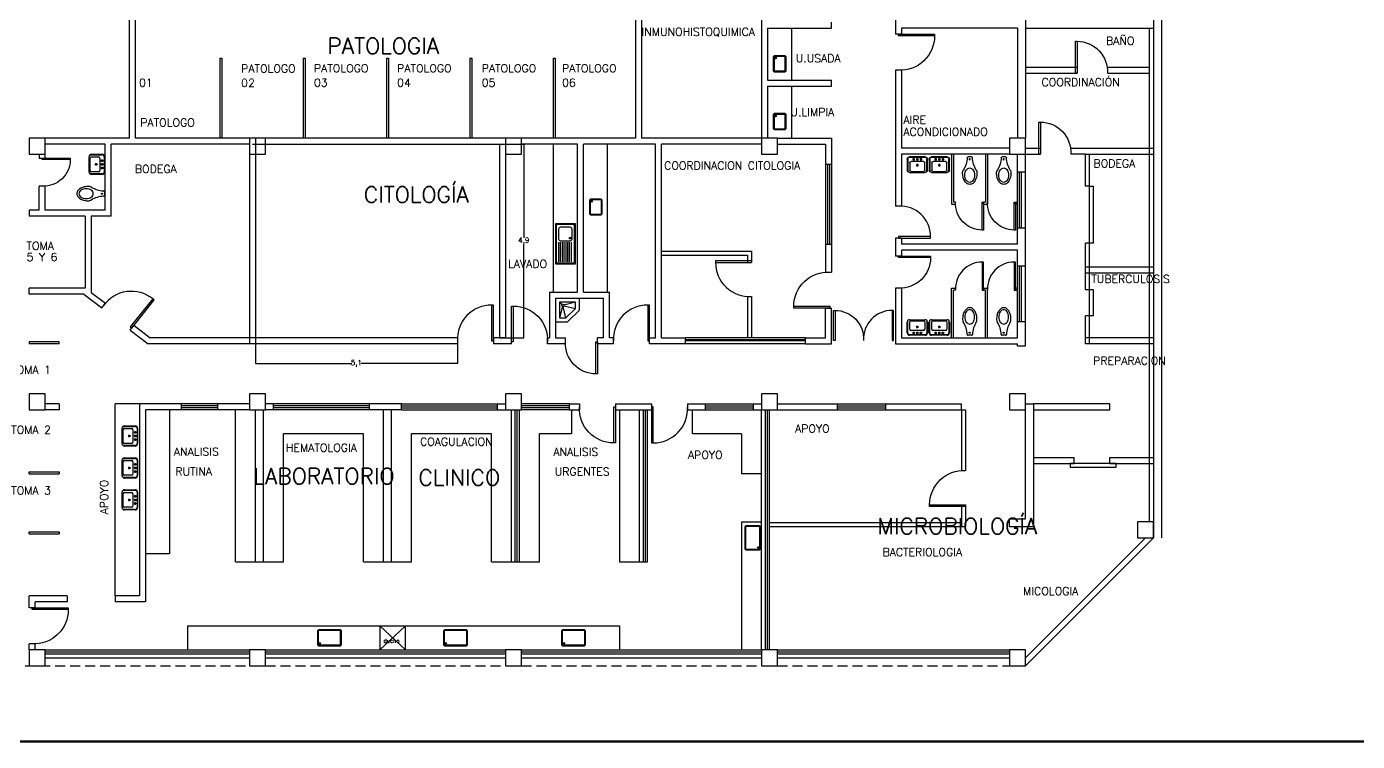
# Model space of a CAD drawing. Header units: metres. Extents: x 51 to 18146, y -212 to 18074.
# Drawn here: x 133.72 to 166.98, y 50 to 67.89 of the extents above; entities that cross this region are included whole.
import ezdxf

# ---------------------------------------------------------------- set-up
doc = ezdxf.new("R2010")
doc.units = ezdxf.units.M
doc.linetypes.add('HIDDEN', pattern=[0.375, 0.25, -0.125])
doc.layers.get('0').update_dxf_attribs({"color": 250})
doc.layers.get('DEFPOINTS').update_dxf_attribs({"color": 250})
for name, color, linetype in [('AY', 1, 'Continuous'), ('COL', 2, 'Continuous'), ('MU', 1, 'Continuous'), ('NO', 250, 'Continuous'), ('PA', 7, 'Continuous'), ('PU', 1, 'Continuous'), ('ROTULADO', 7, 'Continuous'), ('SA', 1, 'Continuous'), ('TA', 3, 'Continuous'), ('VE', 5, 'Continuous')]:
    doc.layers.add(name, color=color, linetype=linetype)
doc.layers.add('ZONAS', color=20, linetype='Continuous', lineweight=50)
doc.layers.get('0').freeze()
doc.styles.add('ROMANS', font='romans', dxfattribs={"height": 0.13})
doc.dimstyles.get("Standard").update_dxf_attribs({"dimscale": 0.001, "dimtxt": 0.13, "dimasz": 0.18, "dimexe": 0.18, "dimexo": 0.0625, "dimgap": 0.09, "dimtad": 0, "dimtih": 1, "dimtoh": 1, "dimdec": 1, "dimzin": 0, "dimdsep": 46, "dimlunit": 6, "dimtxsty": 'ROMANS', "dimcen": 0.09, "dimadec": 0, "dimazin": 0, "dimtfac": 1, "dimtdec": 1, "dimtofl": 0, "dimtmove": 0, "dimatfit": 2, "dimfxl": 1, "dimtolj": 1, "dimtzin": 0, "dimarcsym": 0})

# ---------------------------------------------------------------- blocks, each defined once
blk = doc.blocks.new('AS-26')
at = {"color": 0}
for points in [[(-301, 175), (-301, -175), (-276, -200), (274, -200), (299, -175), (299, 175), (274, 200), (-276, 200)], [(-281, 167), (-281, -167), (-268, -180), (265, -180), (279, -167), (279, 167), (265, 180), (-268, 180)]]:
    blk.add_lwpolyline(points, close=True, dxfattribs=at)
blk.add_circle((242, 140), 20, dxfattribs=at)
blk = doc.blocks.new('AS-01')
at = {"color": 0}
for p, q in [((-0.246, -0.098), (-0.246, 0.172)), ((-0.233, -0.135), (-0.233, 0.172)), ((-0.186, 0.232), (0.199, 0.232)), ((-0.186, 0.219), (0.199, 0.219)), ((-0.178, -0.103), (-0.178, 0.082)), ((-0.148, 0.112), (0.162, 0.112)), ((-0.053, 0.172), (-0.113, 0.172)), ((-0.083, 0.202), (-0.083, 0.142)), ((0.037, 0.172), (-0.023, 0.172)), ((0.037, 0.022), (-0.023, 0.022)), ((0.007, 0.202), (0.007, 0.142)), ((0.007, 0.052), (0.007, -0.008)), ((0.127, 0.172), (0.067, 0.172)), ((0.097, 0.202), (0.097, 0.142)), ((0.192, 0.082), (0.192, -0.103)), ((0.247, 0.172), (0.247, -0.135)), ((0.259, 0.172), (0.259, -0.098)), ((0.199, -0.158), (-0.186, -0.158)), ((0.162, -0.133), (-0.148, -0.133))]:
    blk.add_line(p, q, dxfattribs=at)
for centre in [(-0.083, 0.172), (0.007, 0.172), (0.007, 0.022), (0.097, 0.172)]:
    blk.add_circle(centre, 0.02, dxfattribs=at)
for centre, radius, start, end in [((-0.186, 0.172), 0.06, 90, 180), ((-0.186, 0.172), 0.0475, 90, 180), ((-0.148, 0.082), 0.03, 90, 180), ((0.162, 0.082), 0.03, 0, 90), ((0.199, 0.172), 0.06, 0, 90), ((0.199, 0.172), 0.0475, 0, 90), ((-0.186, -0.098), 0.06, 180, 270), ((-0.148, -0.103), 0.03, 180, 270), ((0.162, -0.103), 0.03, 270, 0), ((0.199, -0.098), 0.06, 270, 0)]:
    blk.add_arc(centre, radius, start, end, dxfattribs=at)
blk = doc.blocks.new('P-IZ')
at = {"color": 0}
blk.add_lwpolyline([(0.05, 1), (0.05, 0), (0, 0), (0, 1), (0.05, 1, -0.429311), (1, 0, -3.280951)], format="xyb", dxfattribs=at)
blk = doc.blocks.new('-COL40-')
at = {"color": 0}
blk.add_lwpolyline([(-0.2, 0.2), (-0.2, -0.2), (0.2, -0.2), (0.2, 0.2)], close=True, dxfattribs=at)
blk = doc.blocks.new('AS-21')
at = {"color": 0}
for p, q in [((0.3, 0.6), (0, 0.6)), ((0.259, 0.5), (0.1, 0.5)), ((0.1, 0.5), (0.1, 0.1)), ((0.1, 0.5), (0.177, 0.213)), ((0.192, 0.213), (0.259, 0.5)), ((0.5, 0.259), (0.259, 0.5)), ((0.6, 0.3), (0.3, 0.6)), ((0.1, 0.1), (0.164, 0.164)), ((0.1, 0.1), (0.5, 0.1)), ((0.5, 0.259), (0.213, 0.191)), ((0.213, 0.177), (0.5, 0.1))]:
    blk.add_line(p, q, dxfattribs=at)
for points in [[(0.5, 0.1), (0.5, 0.259)], [(0.6, 0), (0.6, 0.3)]]:
    blk.add_lwpolyline(points, dxfattribs=at)
blk.add_circle((0.185, 0.185), 0.0292, dxfattribs=at)
blk = doc.blocks.new('P-DE')
at = {"color": 0}
blk.add_lwpolyline([(-0.05, 1), (-0.05, 0), (0, 0), (0, 1), (-0.05, 1, 0.429311), (-1, 0, 3.280951)], format="xyb", dxfattribs=at)
blk = doc.blocks.new('AS-14')
at = {"color": 0}
blk.add_line((-0.046, 0.483), (0.036, 0.483), dxfattribs=at)
for points in [[(-0.162, 0.158, 0.022879), (-0.17, 0.146, 0.128162), (-0.185, 0.088, 0.055069), (-0.173, -0.023, 0.068879), (-0.14, -0.11, 0.105724), (-0.079, -0.182, 0.165058), (-0.005, -0.207, 0.165058), (0.069, -0.182, 0.105724), (0.13, -0.11, 0.068879), (0.163, -0.023, 0.055069), (0.175, 0.088, 0.128162)], [(0.175, 0.088, 0.128162), (0.16, 0.146, 0.022879), (0.152, 0.158, 0.085166)]]:
    blk.add_lwpolyline(points, format="xyb", dxfattribs=at)
blk.add_lwpolyline([(-0.125, 0.023, 0.068446), (-0.116, -0.049, 0.080596), (-0.09, -0.105, 0.107056), (-0.047, -0.145, 0.138156), (-0.003, -0.158, 0.138156), (0.041, -0.145, 0.107056), (0.083, -0.105, 0.080596), (0.109, -0.049, 0.068446), (0.119, 0.023, 0.068446), (0.109, 0.095, 0.080596), (0.083, 0.151, 0.107056), (0.041, 0.191, 0.138156), (-0.003, 0.203, 0.138156), (-0.047, 0.191, 0.107056), (-0.09, 0.151, 0.080596), (-0.116, 0.095, 0.068446)], format="xyb", close=True, dxfattribs=at)
blk.add_circle((-0.002, 0.42), 0.0125, dxfattribs=at)
for centre, radius, start, end in [((-0.7, 0.487), 0.63, 327.6068, 357.4769), ((-0.046, 0.458), 0.025, 90, 177.4769), ((0.036, 0.458), 0.025, 2.5231, 90), ((0.69, 0.487), 0.63, 182.5231, 212.3932)]:
    blk.add_arc(centre, radius, start, end, dxfattribs=at)
blk = doc.blocks.new('AS-28')
at = {"color": 0}
for points in [[(-0.201, 0.149), (-0.201, -0.121), (-0.176, -0.146), (0.174, -0.146), (0.199, -0.121), (0.199, 0.149), (0.174, 0.174), (-0.176, 0.174)], [(-0.181, 0.141), (-0.181, -0.112), (-0.168, -0.126), (0.165, -0.126), (0.179, -0.112), (0.179, 0.141), (0.165, 0.154), (-0.168, 0.154)]]:
    blk.add_lwpolyline(points, close=True, dxfattribs=at)
blk.add_circle((0.142, 0.115), 0.02, dxfattribs=at)
blk = doc.blocks.new('AS-07')
at = {"color": 0}
for p, q in [((0.446, 0.149), (-0.048, 0.149)), ((0.446, 0.104), (-0.048, 0.104)), ((0.446, 0.059), (-0.048, 0.059)), ((0.446, 0.014), (-0.048, 0.014)), ((0.446, -0.031), (-0.048, -0.031)), ((0.446, -0.076), (-0.048, -0.076)), ((0.446, -0.121), (-0.048, -0.121)), ((0.446, -0.166), (-0.048, -0.166))]:
    blk.add_line(p, q, dxfattribs=at)
blk.add_lwpolyline([(-0.507, 0.25), (-0.507, -0.25), (0.493, -0.25), (0.493, 0.25)], close=True, dxfattribs=at)
for points in [[(-0.487, 0.2), (-0.487, -0.2, 0.414214), (-0.457, -0.23), (0.443, -0.23, 0.414214), (0.473, -0.2), (0.473, 0.2, 0.414214), (0.443, 0.23), (-0.457, 0.23, 0.414214)], [(-0.421, 0.117), (-0.421, -0.123, 0.414214), (-0.371, -0.173), (-0.131, -0.173, 0.414214), (-0.081, -0.123), (-0.081, 0.117, 0.414214), (-0.131, 0.167), (-0.371, 0.167, 0.414214)]]:
    blk.add_lwpolyline(points, format="xyb", close=True, dxfattribs=at)
blk.add_circle((-0.147, 0.118), 0.02, dxfattribs=at)
blk = doc.blocks.new('-MP')
at = {"color": 0}
for points in [[(-0.475, 0.5), (-0.475, 0), (-0.5, 0), (-0.5, 0.5), (-0.475, 0.5, -0.429311), (0, 0, -3.280951)], [(0.475, 0.5), (0.475, 0), (0.5, 0), (0.5, 0.5), (0.475, 0.5, 0.429311), (0, 0, 3.280951)]]:
    blk.add_lwpolyline(points, format="xyb", dxfattribs=at)
blk = doc.blocks.new('*D250')
at = {"layer": 'DEFPOINTS', "color": 0, "transparency": 16777216}
for p in [(139.434, 60.097), (144.484, 60.097), (144.484, 59.461)]:
    blk.add_point(p, dxfattribs=at)
at = {"layer": 'ROTULADO', "color": 0, "lineweight": -2, "transparency": 16777216}
for p, q in [((139.434, 60.096), (139.434, 59.461)), ((144.484, 60.096), (144.484, 59.461)), ((139.434, 59.461), (141.841, 59.461)), ((144.484, 59.461), (142.077, 59.461))]:
    blk.add_line(p, q, dxfattribs=at)
at = {"layer": 'ROTULADO', "color": 0, "transparency": 16777216}
for points in [[(139.434, 59.461), (139.434, 59.461), (139.434, 59.461)], [(144.484, 59.461), (144.484, 59.461), (144.484, 59.461)]]:
    blk.add_solid(points, dxfattribs=at)
at = {"layer": 'ROTULADO', "color": 0, "transparency": 16777216, "insert": (141.959, 59.461), "char_height": 0.13, "attachment_point": 5, "style": 'ROMANS'}
blk.add_mtext('\\A1;5,1', dxfattribs=at)
blk = doc.blocks.new('*D251')
at = {"layer": 'DEFPOINTS', "color": 0, "transparency": 16777216}
for p in [(145.534, 64.947), (145.534, 60.097), (146.143, 60.097)]:
    blk.add_point(p, dxfattribs=at)
at = {"layer": 'ROTULADO', "color": 0, "lineweight": -2, "transparency": 16777216}
for p, q in [((145.534, 64.947), (146.143, 64.947)), ((146.143, 64.946), (146.143, 62.599)), ((146.143, 60.097), (146.143, 62.444)), ((145.534, 60.097), (146.143, 60.097))]:
    blk.add_line(p, q, dxfattribs=at)
at = {"layer": 'ROTULADO', "color": 0, "transparency": 16777216}
for points in [[(146.143, 64.946), (146.143, 64.946), (146.143, 64.947)], [(146.143, 60.097), (146.143, 60.097), (146.143, 60.097)]]:
    blk.add_solid(points, dxfattribs=at)
at = {"layer": 'ROTULADO', "color": 0, "transparency": 16777216, "insert": (146.143, 62.522), "char_height": 0.13, "attachment_point": 5, "style": 'ROMANS'}
blk.add_mtext('\\A1;4,9', dxfattribs=at)

msp = doc.modelspace()

# ---------------------------------------------------------------- linework, layer by layer
at = {"layer": 'AY', "color": 0, "linetype": 'HIDDEN'}
for p, q in [((133.684, 51.897), (139.284, 51.897)), ((139.684, 51.897), (145.684, 51.897)), ((146.084, 51.897), (152.084, 51.897)), ((152.484, 51.897), (158.284, 51.897))]:
    msp.add_line(p, q, dxfattribs=at)
at = {"layer": 'MU', "color": 0}
for p, q in [((152.834, 67.847), (152.834, 66.547)), ((152.834, 66.397), (152.834, 65.097)), ((146.884, 61.247), (146.884, 64.947)), ((148.234, 61.247), (148.234, 64.947)), ((135.934, 53.647), (135.934, 58.447)), ((136.534, 58.447), (135.934, 58.447)), ((137.284, 58.297), (137.284, 54.697)), ((138.934, 54.497), (138.934, 58.297)), ((139.434, 54.497), (139.434, 58.297)), ((139.634, 54.497), (139.634, 58.297)), ((142.634, 54.497), (142.634, 58.297)), ((142.834, 54.497), (142.834, 58.297)), ((145.834, 54.497), (145.834, 58.297)), ((146.034, 54.497), (146.034, 58.297)), ((147.334, 58.297), (147.334, 57.697)), ((148.534, 58.297), (148.534, 54.497)), ((149.036, 54.497), (149.036, 58.297)), ((149.236, 54.497), (149.236, 58.297)), ((150.359, 57.697), (150.359, 58.297)), ((152.084, 52.297), (152.084, 58.297)), ((152.284, 52.297), (152.284, 58.297)), ((142.134, 57.697), (140.134, 57.697)), ((140.134, 54.497), (140.134, 57.697)), ((142.134, 54.497), (142.134, 57.697)), ((145.334, 57.697), (143.334, 57.697)), ((143.334, 54.497), (143.334, 57.697)), ((145.334, 54.497), (145.334, 57.697)), ((146.534, 54.497), (146.534, 57.697)), ((147.334, 57.697), (146.534, 57.697)), ((151.584, 57.697), (150.359, 57.697)), ((151.584, 57.697), (151.584, 56.697)), ((152.084, 56.697), (151.584, 56.697)), ((151.584, 55.497), (151.584, 52.297)), ((151.584, 55.497), (152.084, 55.497)), ((137.284, 54.697), (136.684, 54.697)), ((138.934, 54.497), (140.134, 54.497)), ((142.134, 54.497), (143.334, 54.497)), ((145.334, 54.497), (146.534, 54.497)), ((137.734, 52.897), (137.734, 52.297)), ((137.734, 52.897), (148.534, 52.897)), ((142.543, 52.9), (143.184, 52.297)), ((142.543, 52.9), (142.543, 52.297)), ((142.543, 52.297), (143.184, 52.897)), ((143.184, 52.297), (143.184, 52.897)), ((148.534, 52.897), (148.534, 52.297))]:
    msp.add_line(p, q, dxfattribs=at)
at = {"layer": 'NO'}
for p, q in [((158.684, 67.847), (161.884, 67.847)), ((161.784, 55.497), (161.784, 67.847)), ((158.684, 66.869), (159.971, 66.869)), ((160.724, 66.869), (161.784, 66.869)), ((158.684, 66.719), (159.971, 66.719)), ((160.731, 66.719), (161.784, 66.719)), ((158.684, 64.847), (159.055, 64.847)), ((158.684, 64.697), (159.055, 64.697)), ((159.807, 64.847), (161.884, 64.847)), ((160.184, 64.697), (159.815, 64.697)), ((160.184, 64.697), (161.884, 64.697)), ((160.184, 63.899), (160.184, 64.697)), ((160.284, 63.899), (160.284, 64.697)), ((160.284, 63.899), (160.184, 63.899)), ((160.284, 62.47), (160.284, 63.899)), ((160.284, 63.899), (160.384, 63.899)), ((160.384, 62.47), (160.384, 63.899)), ((149.584, 62.27), (151.834, 62.27)), ((151.834, 62.27), (151.834, 61.986)), ((160.184, 61.303), (160.184, 62.47)), ((160.284, 62.47), (160.184, 62.47)), ((160.284, 61.303), (160.284, 62.47)), ((160.384, 62.47), (160.284, 62.47)), ((149.584, 62.17), (151.734, 62.17)), ((151.734, 62.17), (151.734, 61.986)), ((161.884, 61.871), (160.184, 61.871)), ((161.884, 61.721), (160.184, 61.721)), ((160.284, 61.303), (160.184, 61.303)), ((160.284, 60.649), (160.284, 61.303)), ((160.384, 61.303), (160.284, 61.303)), ((160.384, 60.649), (160.384, 61.303)), ((151.734, 61.132), (151.734, 60.097)), ((151.834, 61.131), (151.834, 60.097)), ((160.184, 59.947), (160.184, 60.649)), ((160.284, 60.649), (160.184, 60.649)), ((160.284, 59.947), (160.284, 60.649)), ((160.384, 60.649), (160.284, 60.649)), ((161.884, 60.097), (160.184, 60.097)), ((161.884, 59.947), (160.184, 59.947)), ((157.084, 58.297), (157.084, 56.78)), ((157.184, 58.297), (157.184, 56.781)), ((158.684, 58.447), (158.884, 58.447)), ((158.684, 55.57), (158.684, 58.297)), ((158.884, 58.447), (158.884, 55.37)), ((160.787, 58.447), (158.884, 58.447)), ((158.884, 58.297), (160.787, 58.297)), ((160.787, 58.297), (160.787, 58.447)), ((158.884, 57.107), (159.898, 57.107)), ((158.884, 56.957), (159.898, 56.957)), ((159.798, 56.957), (159.798, 56.857)), ((160.937, 56.957), (159.798, 56.957)), ((159.898, 56.957), (159.898, 57.107)), ((160.787, 57.107), (161.884, 57.107)), ((160.787, 56.957), (160.787, 57.107)), ((160.787, 56.957), (161.884, 56.957)), ((160.937, 56.957), (160.937, 56.857)), ((160.937, 56.857), (159.798, 56.857)), ((157.084, 55.926), (157.084, 55.37)), ((157.184, 55.926), (157.184, 55.37)), ((158.284, 55.37), (158.284, 55.57)), ((158.284, 55.57), (158.684, 55.57)), ((157.084, 55.47), (152.284, 55.47)), ((157.184, 55.37), (152.284, 55.37)), ((158.884, 55.37), (158.284, 55.37)), ((161.884, 55.497), (161.784, 55.497)), ((158.684, 52.097), (161.684, 55.097)), ((148.534, 54.497), (149.236, 54.497))]:
    msp.add_line(p, q, dxfattribs=at)
at = {"layer": 'PA', "color": 0}
for p, q in [((136.284, 65.097), (136.284, 69.597)), ((136.434, 65.097), (136.434, 69.597)), ((148.934, 69.597), (148.934, 65.097)), ((149.084, 69.597), (149.084, 65.097)), ((152.084, 69.597), (152.084, 65.097)), ((158.684, 68.497), (158.684, 65.097)), ((153.834, 67.847), (153.834, 67.997)), ((155.434, 68.147), (155.434, 67.697)), ((152.234, 67.847), (153.834, 67.847)), ((152.234, 67.847), (152.234, 66.547)), ((155.584, 67.697), (155.434, 67.697)), ((158.484, 67.847), (155.584, 67.847)), ((155.584, 67.847), (155.584, 67.697)), ((158.484, 67.847), (158.484, 65.097)), ((152.234, 66.547), (153.834, 66.547)), ((153.834, 66.397), (153.834, 66.547)), ((155.584, 66.797), (155.434, 66.797)), ((155.434, 66.797), (155.434, 63.397)), ((155.584, 66.797), (155.584, 64.847)), ((152.234, 66.397), (153.834, 66.397)), ((152.234, 66.397), (152.234, 65.097)), ((136.284, 65.097), (134.184, 65.097)), ((135.684, 64.947), (134.184, 64.947)), ((135.684, 63.297), (135.684, 64.947)), ((135.834, 63.147), (135.834, 64.947)), ((139.284, 64.947), (135.834, 64.947)), ((139.284, 65.097), (136.434, 65.097)), ((139.366, 64.947), (145.534, 64.947)), ((139.434, 65.097), (139.434, 60.097)), ((145.684, 65.097), (139.684, 65.097)), ((145.534, 64.947), (145.534, 60.097)), ((148.934, 65.097), (146.084, 65.097)), ((147.484, 64.947), (146.084, 64.947)), ((147.484, 61.247), (147.484, 64.947)), ((149.434, 64.947), (147.634, 64.947)), ((147.634, 61.247), (147.634, 64.947)), ((152.084, 65.097), (149.084, 65.097)), ((149.434, 60.097), (149.434, 64.947)), ((152.084, 64.947), (149.584, 64.947)), ((149.584, 60.097), (149.584, 64.947)), ((152.484, 65.097), (153.834, 65.097)), ((152.484, 64.947), (153.684, 64.947)), ((153.684, 64.947), (153.684, 64.447)), ((153.834, 65.097), (153.834, 64.447)), ((134.034, 64.697), (134.034, 64.597)), ((134.034, 64.597), (134.184, 64.597)), ((134.184, 64.597), (134.184, 64.697)), ((139.284, 64.697), (139.284, 59.947)), ((145.684, 64.697), (145.684, 60.097)), ((158.284, 64.847), (155.584, 64.847)), ((155.584, 64.697), (155.584, 63.397)), ((158.284, 64.697), (155.584, 64.697)), ((158.484, 64.247), (158.484, 64.697)), ((158.684, 64.247), (158.684, 64.697)), ((153.684, 64.447), (153.834, 64.447)), ((158.684, 64.247), (158.484, 64.247)), ((134.034, 63.297), (134.034, 63.897)), ((134.184, 63.897), (134.034, 63.897)), ((134.184, 63.297), (134.184, 63.897)), ((134.034, 63.297), (133.784, 63.297)), ((133.784, 63.297), (133.784, 63.147)), ((135.684, 63.297), (134.184, 63.297)), ((155.584, 63.397), (155.434, 63.397)), ((135.184, 63.147), (133.784, 63.147)), ((135.184, 63.147), (135.184, 61.347)), ((135.334, 63.147), (135.334, 61.239)), ((135.834, 63.147), (135.334, 63.147)), ((155.434, 62.597), (155.434, 62.147)), ((155.584, 62.597), (155.434, 62.597)), ((155.584, 62.597), (155.584, 62.447)), ((158.484, 62.447), (158.484, 62.847)), ((158.684, 62.847), (158.484, 62.847)), ((158.684, 61.897), (158.684, 62.847)), ((153.684, 62.447), (153.834, 62.447)), ((153.684, 62.447), (153.684, 61.747)), ((153.834, 62.447), (153.834, 61.747)), ((158.484, 62.447), (155.584, 62.447)), ((158.484, 62.297), (155.584, 62.297)), ((155.584, 62.297), (155.584, 62.147)), ((158.484, 61.897), (158.484, 62.297)), ((155.584, 62.147), (155.434, 62.147)), ((158.684, 61.897), (158.484, 61.897)), ((153.684, 61.747), (153.834, 61.747)), ((135.184, 61.347), (133.784, 61.347)), ((133.784, 61.197), (133.784, 61.347)), ((135.334, 61.239), (135.685, 60.966)), ((146.784, 61.247), (146.784, 60.097)), ((146.784, 61.247), (147.484, 61.247)), ((147.634, 61.247), (148.284, 61.247)), ((148.284, 60.097), (148.284, 61.247)), ((155.434, 61.347), (155.434, 59.947)), ((155.584, 61.347), (155.434, 61.347)), ((155.584, 61.347), (155.584, 60.097)), ((135.145, 61.197), (133.784, 61.197)), ((135.145, 61.197), (135.593, 60.848)), ((135.593, 60.848), (135.685, 60.966)), ((146.934, 61.097), (148.134, 61.097)), ((146.934, 61.097), (146.934, 60.097)), ((148.134, 60.097), (148.134, 61.097)), ((153.684, 60.847), (153.834, 60.847)), ((153.684, 60.097), (153.684, 60.847)), ((153.834, 59.947), (153.834, 60.847)), ((136.304, 60.295), (136.396, 60.414)), ((136.304, 60.295), (136.752, 59.947)), ((136.396, 60.414), (136.803, 60.097)), ((158.484, 60.097), (158.484, 60.497)), ((158.684, 60.497), (158.484, 60.497)), ((158.684, 59.897), (158.684, 60.497)), ((144.491, 59.947), (136.752, 59.947)), ((144.483, 60.097), (136.803, 60.097)), ((144.484, 60.097), (144.484, 59.947)), ((145.684, 60.097), (145.384, 60.097)), ((145.384, 60.097), (145.384, 59.947)), ((145.834, 59.947), (145.384, 59.947)), ((145.684, 60.097), (145.834, 60.097)), ((145.834, 59.947), (145.834, 60.097)), ((146.734, 59.947), (146.734, 60.097)), ((146.734, 60.097), (146.784, 60.097)), ((147.184, 59.947), (146.734, 59.947)), ((146.934, 60.097), (147.184, 60.097)), ((147.184, 59.947), (147.184, 60.097)), ((147.984, 59.947), (147.984, 60.097)), ((148.134, 60.097), (147.984, 60.097)), ((148.384, 59.947), (147.984, 59.947)), ((148.384, 60.097), (148.284, 60.097)), ((148.384, 59.947), (148.384, 60.097)), ((149.284, 60.097), (149.434, 60.097)), ((149.284, 59.947), (149.284, 60.097)), ((150.184, 59.947), (149.284, 59.947)), ((149.584, 60.097), (150.184, 60.097)), ((150.184, 59.947), (150.184, 60.097)), ((153.184, 59.947), (153.184, 60.097)), ((153.184, 60.097), (153.684, 60.097)), ((153.184, 59.947), (153.834, 59.947)), ((155.434, 59.947), (158.484, 59.947)), ((155.584, 60.097), (158.484, 60.097)), ((158.484, 59.897), (158.484, 59.947)), ((158.484, 59.897), (158.684, 59.897)), ((134.534, 58.447), (134.184, 58.447)), ((134.534, 58.297), (134.184, 58.297)), ((134.534, 58.447), (134.534, 58.297)), ((137.584, 58.447), (136.534, 58.447)), ((136.534, 58.447), (136.534, 53.647)), ((137.584, 58.297), (136.684, 58.297)), ((136.684, 58.297), (136.684, 53.497)), ((137.584, 58.297), (137.584, 58.447)), ((138.484, 58.447), (138.484, 58.297)), ((139.284, 58.447), (138.484, 58.447)), ((139.284, 58.297), (138.484, 58.297)), ((139.884, 58.447), (139.684, 58.447)), ((139.884, 58.297), (139.684, 58.297)), ((139.884, 58.297), (139.884, 58.447)), ((143.084, 58.447), (142.284, 58.447)), ((142.284, 58.297), (142.284, 58.447)), ((143.084, 58.297), (142.284, 58.297)), ((143.084, 58.297), (143.084, 58.447)), ((145.484, 58.447), (145.684, 58.447)), ((145.484, 58.297), (145.484, 58.447)), ((145.484, 58.297), (145.684, 58.297)), ((147.284, 58.447), (147.534, 58.447)), ((147.284, 58.297), (147.284, 58.447)), ((147.284, 58.297), (147.534, 58.297)), ((147.534, 58.447), (147.534, 58.297)), ((148.434, 58.447), (148.434, 58.297)), ((148.434, 58.447), (149.334, 58.447)), ((148.434, 58.297), (149.334, 58.297)), ((149.334, 58.447), (149.334, 58.297)), ((150.234, 58.447), (150.684, 58.447)), ((150.234, 58.447), (150.234, 58.297)), ((150.234, 58.297), (150.684, 58.297)), ((150.684, 58.297), (150.684, 58.447)), ((151.884, 58.447), (152.084, 58.447)), ((151.884, 58.297), (151.884, 58.447)), ((151.884, 58.297), (152.084, 58.297)), ((152.484, 58.447), (153.984, 58.447)), ((152.484, 58.297), (153.984, 58.297)), ((153.984, 58.297), (153.984, 58.447)), ((155.184, 58.447), (155.784, 58.447)), ((155.184, 58.447), (155.584, 58.447)), ((155.184, 58.447), (155.184, 58.297)), ((155.184, 58.297), (157.084, 58.297)), ((157.084, 58.297), (157.084, 58.447)), ((133.784, 53.347), (133.784, 53.647)), ((134.734, 53.647), (133.784, 53.647)), ((134.734, 53.647), (134.734, 53.497)), ((136.534, 53.647), (135.934, 53.647)), ((135.934, 53.647), (135.934, 53.497)), ((133.934, 53.347), (133.784, 53.347)), ((133.934, 53.347), (133.934, 53.497)), ((134.734, 53.497), (133.934, 53.497)), ((136.684, 53.497), (135.934, 53.497)), ((133.784, 52.297), (133.784, 52.447)), ((133.934, 52.447), (133.784, 52.447)), ((133.934, 52.297), (133.934, 52.447))]:
    msp.add_line(p, q, dxfattribs=at)
at = {"layer": 'TA', "color": 0}
for p, q in [((161.884, 77.497), (161.884, 55.097)), ((162.084, 77.497), (162.084, 55.097)), ((138.542, 67.097), (138.592, 67.097)), ((138.542, 67.097), (138.542, 65.097)), ((138.592, 67.097), (138.592, 65.097)), ((140.626, 67.097), (140.676, 67.097)), ((140.626, 67.097), (140.626, 65.097)), ((140.676, 67.097), (140.676, 65.097)), ((142.709, 67.097), (142.759, 67.097)), ((142.709, 67.097), (142.709, 65.097)), ((142.759, 67.097), (142.759, 65.097)), ((144.792, 67.097), (144.842, 67.097)), ((144.792, 67.097), (144.792, 65.097)), ((144.842, 67.097), (144.842, 65.097)), ((146.876, 67.097), (146.926, 67.097)), ((146.876, 67.097), (146.876, 65.097)), ((146.926, 67.097), (146.926, 65.097)), ((156.834, 64.697), (156.834, 63.447)), ((156.884, 64.697), (156.884, 63.497)), ((157.684, 64.697), (157.684, 63.497)), ((157.734, 64.697), (157.734, 63.447)), ((156.834, 63.447), (156.934, 63.447)), ((156.934, 63.497), (156.884, 63.497)), ((156.934, 63.447), (156.934, 63.497)), ((157.684, 63.497), (157.634, 63.497)), ((157.634, 63.447), (157.634, 63.497)), ((157.634, 63.447), (157.734, 63.447)), ((156.834, 61.347), (156.934, 61.347)), ((156.834, 60.097), (156.834, 61.347)), ((156.934, 61.297), (156.884, 61.297)), ((156.884, 60.097), (156.884, 61.297)), ((156.934, 61.347), (156.934, 61.297)), ((157.634, 61.347), (157.734, 61.347)), ((157.634, 61.347), (157.634, 61.297)), ((157.684, 61.297), (157.634, 61.297)), ((157.684, 60.097), (157.684, 61.297)), ((157.734, 60.097), (157.734, 61.347)), ((134.534, 59.997), (133.784, 59.997)), ((133.784, 59.997), (133.784, 59.947)), ((134.534, 59.947), (133.784, 59.947)), ((134.534, 59.947), (134.534, 59.997)), ((133.784, 56.697), (133.784, 56.747)), ((133.784, 56.747), (134.534, 56.747)), ((133.784, 56.697), (134.534, 56.697)), ((134.534, 56.747), (134.534, 56.697)), ((133.784, 55.197), (133.784, 55.247)), ((133.784, 55.247), (134.534, 55.247)), ((134.534, 55.247), (134.534, 55.197)), ((133.784, 55.197), (134.534, 55.197)), ((161.884, 55.097), (158.684, 51.897))]:
    msp.add_line(p, q, dxfattribs=at)
at = {"layer": 'TA', "color": 15}
for points in [[(158.484, 63.447), (158.434, 63.447), (158.434, 63.497), (158.484, 63.497)], [(158.484, 61.347), (158.434, 61.347), (158.434, 61.297), (158.484, 61.297)]]:
    msp.add_lwpolyline(points, dxfattribs=at)
at = {"layer": 'VE', "color": 0}
for p, q in [((153.684, 64.447), (153.684, 62.447)), ((153.734, 64.447), (153.734, 62.447)), ((153.784, 64.447), (153.784, 62.447)), ((153.834, 64.447), (153.834, 62.447)), ((158.484, 62.847), (158.484, 64.247)), ((158.534, 62.847), (158.534, 64.247)), ((158.584, 62.847), (158.584, 64.247)), ((158.684, 62.847), (158.684, 64.247)), ((158.484, 60.497), (158.484, 61.897)), ((158.534, 60.497), (158.534, 61.897)), ((158.584, 60.497), (158.584, 61.897)), ((158.684, 60.497), (158.684, 61.897)), ((153.184, 60.097), (150.184, 60.097)), ((153.184, 60.052), (150.184, 60.052)), ((153.184, 60.022), (150.184, 60.022)), ((153.184, 59.947), (150.184, 59.947)), ((138.484, 58.447), (137.584, 58.447)), ((138.484, 58.397), (137.584, 58.397)), ((138.484, 58.347), (137.584, 58.347)), ((138.484, 58.297), (137.584, 58.297)), ((142.284, 58.447), (139.884, 58.447)), ((142.284, 58.397), (139.884, 58.397)), ((142.284, 58.347), (139.884, 58.347)), ((142.284, 58.297), (139.884, 58.297)), ((143.084, 58.447), (145.484, 58.447)), ((143.084, 58.397), (145.484, 58.397)), ((143.084, 58.347), (145.484, 58.347)), ((143.084, 58.297), (145.484, 58.297)), ((145.922, 58.299), (145.922, 54.497)), ((145.972, 58.299), (145.972, 54.497)), ((147.284, 58.447), (146.084, 58.447)), ((147.284, 58.397), (146.084, 58.397)), ((147.284, 58.347), (146.084, 58.347)), ((147.284, 58.297), (146.084, 58.297)), ((149.124, 58.299), (149.124, 54.497)), ((149.174, 58.299), (149.174, 54.497)), ((150.684, 58.447), (151.884, 58.447)), ((150.684, 58.397), (151.884, 58.397)), ((150.684, 58.347), (151.884, 58.347)), ((150.684, 58.297), (151.884, 58.297)), ((152.172, 58.299), (152.172, 52.297)), ((152.222, 58.299), (152.222, 52.297)), ((153.984, 58.447), (155.184, 58.447)), ((153.984, 58.397), (155.184, 58.397)), ((153.984, 58.347), (155.184, 58.347)), ((153.984, 58.297), (155.184, 58.297)), ((155.784, 58.447), (157.084, 58.447)), ((157.084, 58.297), (157.184, 58.297)), ((134.184, 52.297), (139.284, 52.297)), ((134.184, 52.247), (139.284, 52.247)), ((139.684, 52.297), (145.684, 52.297)), ((139.684, 52.247), (145.684, 52.247)), ((146.084, 52.297), (152.084, 52.297)), ((146.084, 52.247), (152.084, 52.247)), ((152.484, 52.297), (158.284, 52.297)), ((152.484, 52.247), (158.284, 52.247)), ((134.184, 52.197), (139.284, 52.197)), ((134.184, 52.097), (139.284, 52.097)), ((139.684, 52.197), (145.684, 52.197)), ((139.684, 52.097), (145.684, 52.097)), ((146.084, 52.197), (152.084, 52.197)), ((146.084, 52.097), (152.084, 52.097)), ((152.484, 52.197), (158.284, 52.197)), ((152.484, 52.097), (158.284, 52.097))]:
    msp.add_line(p, q, dxfattribs=at)
at = {"layer": 'ZONAS', "color": 8, "lineweight": 140}
msp.add_lwpolyline([(174.979, 77.298), (174.979, 50.004), (123.309, 50.004), (123.312, 63.005)], dxfattribs=at)

# ---------------------------------------------------------------- block references
at = {"layer": 'COL', "color": 0}
for p in [(133.984, 64.897), (139.484, 64.897), (145.884, 64.897), (152.284, 64.897), (158.484, 64.897), (133.984, 58.497), (139.484, 58.497), (145.884, 58.497), (152.284, 58.497), (158.484, 58.497), (161.684, 55.297), (133.984, 52.097), (139.484, 52.097), (145.884, 52.097), (152.284, 52.097), (158.484, 52.097)]:
    msp.add_blockref('-COL40-', p, dxfattribs=at)
at = {"layer": 'PU', "color": 0}
for name, p, xscale, yscale, zscale, rotation in [('P-DE', (155.509, 67.697), -0.9, 0.9, 0.9, 270), ('P-IZ', (134.109, 64.597), 0.7000000000000001, 0.7000000000000001, 0.7000000000000001, 270), ('P-DE', (155.509, 62.597), 0.8, 0.8, 0.8, 270), ('P-DE', (157.634, 63.497), -0.7000000000000001, 0.7000000000000001, 0.7000000000000001, 180), ('P-DE', (158.434, 63.497), -0.7000000000000001, 0.7000000000000001, 0.7000000000000001, 180), ('P-IZ', (151.834, 62.031), -0.9, 0.9, 0.9, 90), ('P-DE', (155.509, 62.147), -0.8, 0.8, 0.8, 270), ('P-IZ', (136.343, 60.346), -0.8999999999999898, 0.9, 0.9, 321.4246314128386), ('P-IZ', (153.791, 60.847), 0.9, 0.9, 0.9, 90), ('P-DE', (147.984, 59.997), -0.8, 0.8, 0.8, 180), ('P-IZ', (148.434, 58.372), 0.9, 0.9, 0.9, 180), ('P-IZ', (149.334, 58.372), -0.9, 0.9, 0.9, 180), ('P-IZ', (157.184, 55.881), 0.9, 0.9, 0.9, 90), ('P-IZ', (133.859, 53.347), 0.9, 0.9, 0.9, 270)]:
    msp.add_blockref(name, p, dxfattribs=dict(at, xscale=xscale, yscale=yscale, zscale=zscale, rotation=rotation))
for name, p, xscale, yscale, zscale in [('P-IZ', (159.931, 66.719), 0.8, 0.8, 0.8), ('P-IZ', (159.015, 64.697), 0.8, 0.8, 0.8), ('P-DE', (157.634, 61.297), 0.7000000000000001, 0.7000000000000001, 0.7000000000000001), ('P-DE', (158.434, 61.297), 0.7000000000000001, 0.7000000000000001, 0.7000000000000001), ('P-IZ', (145.384, 60.022), -0.9, 0.9, 0.9), ('P-IZ', (145.834, 59.997), 0.9, 0.9, 0.9), ('P-IZ', (149.284, 60.022), -0.9, 0.9, 0.9)]:
    msp.add_blockref(name, p, dxfattribs=dict(at, xscale=xscale, yscale=yscale, zscale=zscale))
at = {"layer": 'PU', "color": 15, "xscale": -1.5, "yscale": 1.5, "zscale": 1.5}
msp.add_blockref('-MP', (154.634, 60.038), dxfattribs=at)
at = {"layer": 'SA', "color": 0}
for name, p, rotation in [('AS-28', (152.551, 66.96), 90), ('AS-28', (152.551, 65.51), 90), ('AS-01', (135.434, 64.447), 270), ('AS-14', (135.181, 63.704), 270), ('AS-28', (147.955, 63.375), 90), ('AS-01', (155.984, 60.397), 180), ('AS-01', (156.534, 60.397), 180), ('AS-14', (157.284, 60.647), 180), ('AS-14', (158.134, 60.647), 180), ('AS-01', (136.26, 57.653), 270), ('AS-01', (136.26, 56.853), 270), ('AS-01', (136.26, 56.053), 270)]:
    msp.add_blockref(name, p, dxfattribs=dict(at, rotation=rotation))
at = {"layer": 'SA', "color": 0, "xscale": -1}
for name, p in [('AS-01', (155.984, 64.397)), ('AS-01', (156.534, 64.397)), ('AS-14', (157.284, 64.147)), ('AS-14', (158.134, 64.147))]:
    msp.add_blockref(name, p, dxfattribs=at)
at = {"layer": 'SA', "color": 15, "rotation": 270}
for name, p in [('AS-07', (147.184, 62.447)), ('AS-21', (146.934, 61.097))]:
    msp.add_blockref(name, p, dxfattribs=at)
at = {"layer": 'SA', "color": 0, "xscale": 0.001, "yscale": 0.001, "zscale": 0.001}
for p, rotation in [((151.864, 55.097), 270), ((141.284, 52.597), 180), ((144.434, 52.597), 180), ((147.384, 52.597), 180)]:
    msp.add_blockref('AS-26', p, dxfattribs=dict(at, rotation=rotation))

# ---------------------------------------------------------------- texts
at = {"layer": 'NO', "color": 0, "style": 'ROMANS'}
for s, height, p in [('INMUNOHISTOQUIMICA', 0.2, (149.084, 67.656)), ('PATOLOGIA', 0.4, (141.233, 67.203)), ('BAÑO', 0.2, (160.693, 67.432)), ('U.USADA', 0.2, (152.938, 66.994)), ('PATOLOGO', 0.2, (139.078, 66.736)), ('PATOLOGO', 0.2, (140.898, 66.743)), ('PATOLOGO', 0.2, (142.977, 66.743)), ('PATOLOGO', 0.2, (145.091, 66.743)), ('PATOLOGO', 0.2, (147.098, 66.743)), ('01', 0.2, (136.526, 66.384)), ('02', 0.2, (139.078, 66.378)), ('03', 0.2, (140.898, 66.384)), ('04', 0.2, (142.977, 66.384)), ('05', 0.2, (145.091, 66.384)), ('06', 0.2, (147.098, 66.384)), ('COORDINACIÓN', 0.2, (159.083, 66.397)), ('PATOLOGO', 0.2, (136.557, 65.385)), ('U.LIMPIA', 0.2, (152.807, 65.648)), ('AIRE ', 0.2, (155.63, 65.455)), ('ACONDICIONADO', 0.2, (155.63, 65.155)), ('BODEGA', 0.2, (160.38, 64.365)), ('BODEGA', 0.2, (136.423, 64.225)), ('COORDINACION CITOLOGIA', 0.2, (149.65, 64.31)), ('CITOLOGÍA', 0.4, (142.146, 63.483)), ('TOMA', 0.2, (133.713, 62.302)), ('5 Y 6', 0.2, (133.716, 62.022)), ('LAVADO', 0.2, (145.747, 61.85)), ('TUBERCULOSIS', 0.2, (160.326, 61.473)), ('PREPARACION', 0.2, (160.372, 59.429)), ('TOMA 1', 0.2, (133.332, 59.201)), ('TOMA 2', 0.2, (133.332, 57.702)), ('APOYO', 0.2, (152.921, 57.729)), ('COAGULACION', 0.2, (143.548, 57.403)), ('ANALISIS', 0.2, (137.398, 57.153)), ('HEMATOLOGIA', 0.2, (140.198, 57.253)), ('ANALISIS', 0.2, (146.881, 57.147)), ('APOYO', 0.2, (150.245, 57.072)), ('RUTINA', 0.2, (137.434, 56.659)), ('LABORATORIO', 0.4, (139.383, 56.441)), ('CLINICO', 0.4, (143.51, 56.404)), ('URGENTES', 0.2, (146.916, 56.653)), ('TOMA 3', 0.2, (133.332, 56.181)), ('MICROBIOLOGÍA', 0.4, (154.983, 55.189)), ('BACTERIOLOGIA', 0.2, (155.109, 54.64)), ('MICOLOGIA', 0.2, (158.622, 53.664)), ('ducha', 0.1, (142.636, 52.474))]:
    msp.add_text(s, height=height, dxfattribs=at).set_placement(p)
msp.add_text('APOYO', height=0.2, rotation=90, dxfattribs=at).set_placement((135.754, 55.684))

# ---------------------------------------------------------------- dimensions: what is measured, and where the dimension line sits
at = {"layer": 'ROTULADO'}
dim = msp.add_linear_dim(base=(146.142916678, 60.096538408), p1=(145.534049101, 64.946538408), p2=(145.534049101, 60.096538408), angle=90, dimstyle='Standard', dxfattribs=at)
dim.commit()
dim.dimension.update_dxf_attribs({"geometry": '*D251', "text_midpoint": (146.142916678, 62.521538408)})
dim = msp.add_linear_dim(base=(144.484049101, 59.461133804), p1=(139.434049101, 60.096538408), p2=(144.484049101, 60.096538408), dimstyle='Standard', dxfattribs=at)
dim.commit()
dim.dimension.update_dxf_attribs({"geometry": '*D250', "text_midpoint": (141.959049101, 59.461133804)})

doc.saveas('drawing.dxf')
